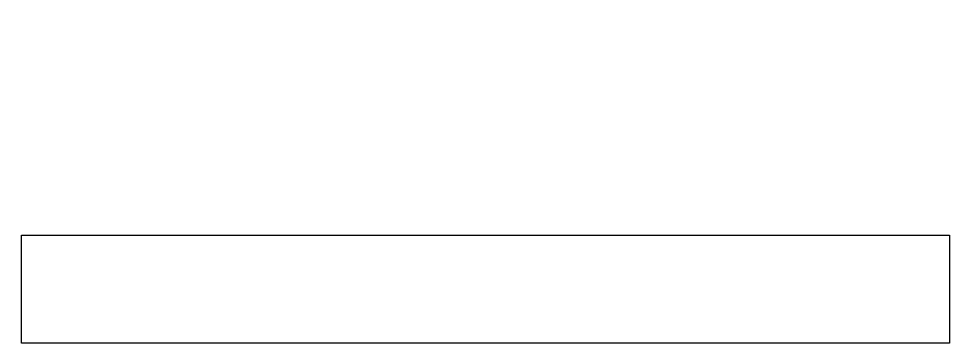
# Model space of a CAD drawing. Header units: millimetres. Extents: x -5.175 to -4.874, y 12.249 to 12.354.
import ezdxf

# ---------------------------------------------------------------- set-up
doc = ezdxf.new("R2010")
doc.units = ezdxf.units.MM
doc.header["$LTSCALE"] = 10
doc.layers.add('PORTAS', color=2, linetype='Continuous')

msp = doc.modelspace()

# ---------------------------------------------------------------- linework, layer by layer
at = {"layer": 'PORTAS', "color": 1}
msp.add_lwpolyline([(-4.89228, 12.33505, 0, 0.0375, 0), (-4.99228, 12.33505, 0, 0, 0), (-5.05663, 12.33505, 0.0375, 0, 0), (-5.15663, 12.33505, 0, 0, 0)], format="xyseb", dxfattribs=at)
at = {"layer": 'PORTAS'}
msp.add_lwpolyline([(-4.87446, 12.24887), (-5.17446, 12.24887), (-5.17446, 12.28387), (-4.87446, 12.28387)], close=True, dxfattribs=at)

doc.saveas('drawing.dxf')
